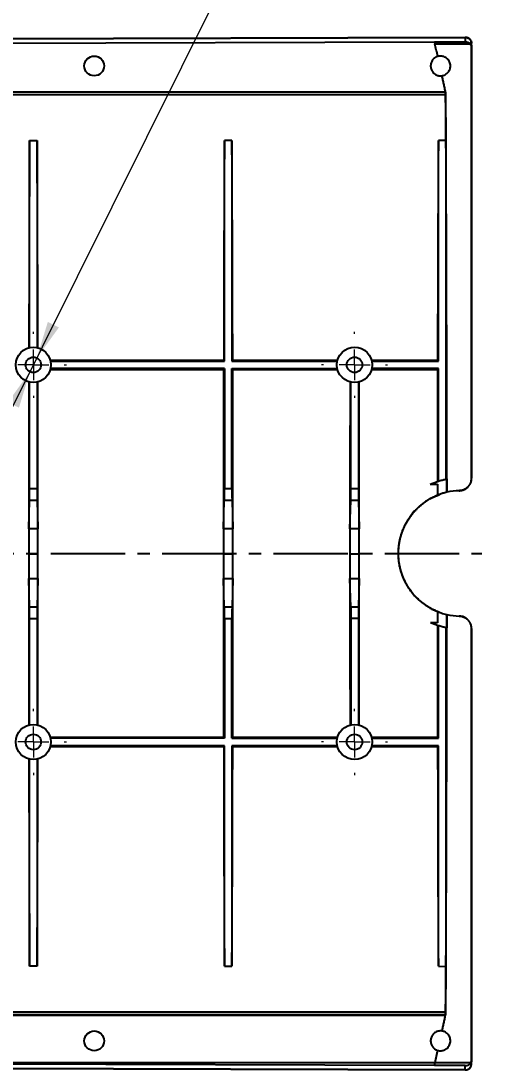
# Model space of a CAD drawing. Header units: millimetres. Extents: x 1874 to 2503, y 420 to 865.
# Drawn here: x 2213.2 to 2290.2, y 600.5 to 770.2 of the extents above; entities that cross this region are included whole.
import ezdxf

# ---------------------------------------------------------------- set-up
doc = ezdxf.new("R2010")
doc.units = ezdxf.units.MM
doc.linetypes.add('CENTERX2', pattern=[20.32, 12.7, -2.54, 2.54, -2.54])
doc.linetypes.add('点画线', pattern=[18, 12, -2, 2, -2])
doc.layers.get('0').update_dxf_attribs({"lineweight": 18})
for name, color, linetype, lineweight in [('中心线层', 1, 'CENTERX2', 25), ('图框', 7, 'Continuous', 18), ('尺寸线层', 3, 'Continuous', 18)]:
    doc.layers.add(name, color=color, linetype=linetype, lineweight=lineweight)
doc.styles.get("Standard").update_dxf_attribs({"font": 'txt.shx', "bigfont": 'gbcbig.shx'})
doc.dimstyles.new('ISO-25', dxfattribs={"dimtxt": 3.5, "dimasz": 2.5, "dimexe": 1.25, "dimexo": 0.625, "dimtad": 1, "dimtxsty": 'Standard', "dimcen": 2.5, "dimdle": 5, "dimadec": 0, "dimazin": 0, "dimtfac": 1, "dimtmove": 0, "dimatfit": 3, "dimfxl": 0, "dimarcsym": 0})

# ---------------------------------------------------------------- blocks, each defined once
blk = doc.blocks.new('SW_CENTERMARKSYMBOL_0_1')
at = {"layer": '图框', "color": 0}
for p, q in [((0, 2.5), (0, 2.675)), ((0, 0), (0, 1.25)), ((-2.5, 0), (-2.675, 0)), ((0, 0), (-1.25, 0)), ((0, 0), (0, -1.25)), ((0, 0), (1.25, 0)), ((2.5, 0), (2.675, 0)), ((0, -2.5), (0, -2.675))]:
    blk.add_line(p, q, dxfattribs=at)
blk = doc.blocks.new('SW_CENTERMARKSYMBOL_1')
at = {"layer": '图框', "color": 0}
for p, q in [((0, 2.5), (0, 2.675)), ((0, 0), (0, 1.25)), ((-2.5, 0), (-2.675, 0)), ((0, 0), (-1.25, 0)), ((0, 0), (0, -1.25)), ((0, 0), (1.25, 0)), ((2.5, 0), (2.675, 0)), ((0, -2.5), (0, -2.675))]:
    blk.add_line(p, q, dxfattribs=at)
blk = doc.blocks.new('SW_CENTERMARKSYMBOL_2')
at = {"layer": '图框', "color": 0}
for p, q in [((0, 2.5), (0, 2.675)), ((0, 0), (0, 1.25)), ((-2.5, 0), (-2.675, 0)), ((0, 0), (-1.25, 0)), ((0, 0), (0, -1.25)), ((0, 0), (1.25, 0)), ((2.5, 0), (2.675, 0)), ((0, -2.5), (0, -2.675))]:
    blk.add_line(p, q, dxfattribs=at)
blk = doc.blocks.new('SW_CENTERMARKSYMBOL_3')
at = {"layer": '图框', "color": 0}
for p, q in [((0, 2.5), (0, 2.675)), ((0, 0), (0, 1.25)), ((-2.5, 0), (-2.675, 0)), ((0, 0), (-1.25, 0)), ((0, 0), (0, -1.25)), ((0, 0), (1.25, 0)), ((2.5, 0), (2.675, 0)), ((0, -2.5), (0, -2.675))]:
    blk.add_line(p, q, dxfattribs=at)
blk = doc.blocks.new('*X12')
at = {"layer": '尺寸线层', "linetype": 'Continuous'}
for points in [[(2215.78, 715.7), (2219.35, 720.63), (2217.56, 721.52)], [(2214.67, 713.46), (2212.89, 707.65), (2211.1, 708.54)]]:
    blk.add_hatch(color=0, dxfattribs=at).paths.add_polyline_path(points, flags=0)
at = {"layer": '尺寸线层', "color": 0, "linetype": 'Continuous'}
for q in [(2211.03, 706.16), (2278.84, 784.73)]:
    blk.add_line((2250.12, 784.73), q, dxfattribs=at)
at = {"layer": '尺寸线层', "color": 0, "insert": (2267.48, 789.68), "char_height": 6, "width": 45.4286, "attachment_point": 5}
blk.add_mtext('4-%%C2,5', dxfattribs=at)

msp = doc.modelspace()

# ---------------------------------------------------------------- linework, layer by layer
at = {"color": 7, "linetype": 'Continuous', "lineweight": 25}
for p, q in [((2285.07, 767.56), (2165.06, 767.18)), ((2165.06, 767.15), (2285.06, 767.54)), ((2285.06, 767.56), (2285.06, 767.54)), ((2285.06, 767.54), (2285.06, 766.86)), ((2165.06, 766.47), (2280.07, 766.84)), ((2280.07, 766.84), (2285.06, 766.86)), ((2280.07, 766.84), (2280.15, 766.51)), ((2280.15, 766.51), (2285.85, 766.51)), ((2286.04, 766.32), (2286.03, 766.17)), ((2286.06, 766.32), (2286.04, 766.32)), ((2286.06, 766.32), (2286.06, 766.62)), ((2286.06, 766.32), (2286.06, 696.23)), ((2281.87, 758.71), (2164.1, 758.71)), ((2281.87, 758.71), (2281.86, 758.3)), ((2164.1, 758.3), (2281.86, 758.3)), ((2214.62, 750.88), (2215.83, 750.88)), ((2214.62, 717.37), (2214.62, 750.88)), ((2215.83, 750.88), (2215.83, 717.37)), ((2247.33, 750.88), (2246.12, 750.88)), ((2246.12, 715.19), (2246.12, 750.88)), ((2247.33, 750.88), (2247.33, 715.19)), ((2281.92, 750.88), (2280.71, 750.88)), ((2280.71, 715.19), (2280.71, 750.88)), ((2281.92, 750.88), (2281.92, 696.09)), ((2246, 715.31), (2217.98, 715.31)), ((2218.01, 715.19), (2246.12, 715.19)), ((2246.12, 715.19), (2246, 715.31)), ((2247.33, 715.19), (2247.45, 715.31)), ((2247.33, 715.19), (2264.38, 715.19)), ((2264.41, 715.31), (2247.45, 715.31)), ((2280.59, 715.31), (2269.92, 715.31)), ((2269.95, 715.19), (2280.71, 715.19)), ((2280.71, 715.19), (2280.59, 715.31)), ((2217.98, 713.85), (2245.99, 713.85)), ((2246.12, 713.98), (2218.01, 713.98)), ((2245.99, 713.85), (2246.12, 713.98)), ((2246.12, 713.98), (2246.12, 694.52)), ((2247.33, 713.98), (2264.38, 713.98)), ((2247.33, 694.52), (2247.33, 713.98)), ((2247.33, 713.98), (2247.46, 713.85)), ((2247.46, 713.85), (2264.41, 713.85)), ((2269.92, 713.85), (2280.59, 713.85)), ((2280.71, 713.98), (2269.95, 713.98)), ((2280.71, 713.98), (2280.59, 713.85)), ((2280.71, 695.78), (2280.71, 713.98)), ((2214.62, 694.52), (2214.62, 711.8)), ((2215.83, 711.8), (2215.83, 694.52)), ((2266.56, 694.52), (2266.56, 711.8)), ((2267.77, 711.8), (2267.77, 694.52)), ((2280.57, 695.73), (2280.71, 695.78)), ((2281.92, 696.09), (2282.06, 696.12)), ((2282.06, 696.12), (2282.06, 693.97)), ((2286.07, 696.23), (2286.04, 696.23)), ((2215.83, 694.52), (2214.62, 694.52)), ((2247.33, 694.52), (2246.12, 694.52)), ((2267.77, 694.52), (2266.56, 694.52)), ((2279.38, 695.27), (2280.57, 695.27)), ((2280.57, 695.27), (2280.57, 693.49)), ((2284.12, 694.23), (2284.12, 694.23)), ((2214.47, 688.04), (2214.6, 692.68)), ((2214.6, 692.68), (2215.85, 692.68)), ((2215.85, 692.68), (2215.97, 688.04)), ((2245.97, 688.04), (2246.1, 692.68)), ((2246.1, 692.68), (2247.35, 692.68)), ((2247.35, 692.68), (2247.47, 688.04)), ((2266.41, 688.04), (2266.54, 692.68)), ((2266.54, 692.68), (2267.79, 692.68)), ((2267.79, 692.68), (2267.91, 688.04)), ((2282.06, 693.97), (2282.08, 693.97)), ((2214.47, 688.04), (2214.47, 684.08)), ((2215.97, 688.04), (2214.47, 688.04)), ((2215.97, 684.08), (2215.97, 688.04)), ((2245.97, 688.04), (2245.97, 684.08)), ((2247.47, 688.04), (2245.97, 688.04)), ((2247.47, 684.08), (2247.47, 688.04)), ((2266.41, 688.04), (2266.41, 684.08)), ((2267.91, 688.04), (2266.41, 688.04)), ((2267.91, 684.08), (2267.91, 688.04)), ((2214.47, 684.08), (2214.47, 684.04)), ((2214.47, 684.04), (2214.47, 680.04)), ((2214.47, 684.04), (2215.97, 684.04)), ((2215.97, 684.04), (2215.97, 684.08)), ((2215.97, 680.04), (2215.97, 684.04)), ((2245.97, 684.08), (2245.97, 684.04)), ((2245.97, 684.04), (2245.97, 680.04)), ((2245.97, 684.04), (2247.47, 684.04)), ((2247.47, 684.04), (2247.47, 684.08)), ((2247.47, 680.04), (2247.47, 684.04)), ((2266.41, 684.08), (2266.41, 684.04)), ((2266.41, 684.04), (2266.41, 680.04)), ((2266.41, 684.04), (2267.91, 684.04)), ((2267.91, 684.04), (2267.91, 684.08)), ((2267.91, 680.04), (2267.91, 684.04)), ((2274.21, 684.08), (2274.24, 684.08)), ((2214.6, 675.4), (2214.47, 680.04)), ((2214.47, 680.04), (2215.97, 680.04)), ((2215.97, 680.04), (2215.85, 675.4)), ((2246.1, 675.4), (2245.97, 680.04)), ((2245.97, 680.04), (2247.47, 680.04)), ((2247.47, 680.04), (2247.35, 675.4)), ((2266.54, 675.4), (2266.41, 680.04)), ((2266.41, 680.04), (2267.91, 680.04)), ((2267.91, 680.04), (2267.79, 675.4)), ((2215.85, 675.4), (2214.6, 675.4)), ((2247.35, 675.4), (2246.1, 675.4)), ((2267.79, 675.4), (2266.54, 675.4)), ((2280.57, 674.67), (2280.57, 672.86)), ((2282.06, 674.2), (2282.06, 672.04)), ((2282.08, 674.2), (2282.06, 674.2)), ((2284.12, 673.94), (2284.09, 673.94)), ((2214.62, 656.37), (2214.62, 673.56)), ((2214.62, 673.56), (2215.83, 673.56)), ((2215.83, 673.56), (2215.83, 656.37)), ((2246.12, 673.56), (2246.12, 654.19)), ((2246.12, 673.56), (2247.33, 673.56)), ((2247.33, 654.19), (2247.33, 673.56)), ((2267.77, 673.56), (2266.56, 673.56)), ((2266.56, 673.56), (2266.56, 656.37)), ((2267.77, 673.56), (2267.77, 656.37)), ((2280.57, 672.86), (2279.44, 672.86)), ((2280.71, 672.39), (2280.57, 672.43)), ((2280.71, 654.19), (2280.71, 672.39)), ((2281.92, 672.07), (2281.92, 617.28)), ((2282.06, 672.04), (2281.92, 672.07)), ((2286.04, 671.94), (2286.06, 671.94)), ((2286.06, 671.94), (2286.06, 601.85)), ((2245.99, 654.31), (2217.98, 654.31)), ((2246.12, 654.19), (2218.01, 654.19)), ((2246.12, 654.19), (2245.99, 654.31)), ((2247.46, 654.31), (2247.33, 654.19)), ((2247.33, 654.19), (2264.38, 654.19)), ((2264.41, 654.31), (2247.46, 654.31)), ((2280.59, 654.31), (2269.92, 654.31)), ((2269.95, 654.19), (2280.71, 654.19)), ((2280.71, 654.19), (2280.59, 654.31)), ((2217.98, 652.85), (2246, 652.85)), ((2246.12, 652.98), (2218.01, 652.98)), ((2246.12, 652.98), (2246, 652.85)), ((2246.12, 617.29), (2246.12, 652.98)), ((2264.38, 652.98), (2247.33, 652.98)), ((2247.33, 652.98), (2247.33, 617.29)), ((2247.33, 652.98), (2247.45, 652.85)), ((2247.45, 652.85), (2264.41, 652.85)), ((2269.92, 652.85), (2280.59, 652.85)), ((2280.71, 652.98), (2269.95, 652.98)), ((2280.71, 652.98), (2280.59, 652.85)), ((2280.71, 617.29), (2280.71, 652.98)), ((2214.62, 617.29), (2214.62, 650.8)), ((2215.83, 650.8), (2215.83, 617.29)), ((2215.83, 617.29), (2214.62, 617.29)), ((2246.12, 617.29), (2247.33, 617.29)), ((2280.71, 617.29), (2281.92, 617.28)), ((2281.86, 609.87), (2164.1, 609.87)), ((2281.87, 609.46), (2164.1, 609.46)), ((2164.1, 609.41), (2281.86, 609.41)), ((2281.86, 609.87), (2281.87, 609.46)), ((2281.86, 609.41), (2281.87, 609.46)), ((2280.17, 601.66), (2164.74, 601.66)), ((2280.08, 601.24), (2165.06, 601.61)), ((2285.06, 600.54), (2165.06, 600.93)), ((2165.06, 600.9), (2285.07, 600.52)), ((2280.08, 601.24), (2280.17, 601.66)), ((2285.06, 601.22), (2280.08, 601.24)), ((2285.92, 601.66), (2280.17, 601.66)), ((2285.06, 600.54), (2285.06, 601.22)), ((2286.06, 601.85), (2286.04, 601.85)), ((2286.06, 601.46), (2286.06, 601.85)), ((2285.06, 600.54), (2285.06, 600.52))]:
    msp.add_line(p, q, dxfattribs=at)
at = {"color": 8, "linetype": 'Continuous', "lineweight": 25}
msp.add_line((2284.09, 694.23), (2284.12, 694.23), dxfattribs=at)
at = {"color": 7, "linetype": 'Continuous', "lineweight": 25}
for centre, radius in [((2225.06, 762.93), 1.6), ((2215.22, 714.58), 2.85), ((2267.16, 714.58), 2.85), ((2215.22, 714.58), 1.25), ((2267.16, 714.58), 1.25), ((2215.22, 653.58), 2.85), ((2267.16, 653.58), 2.85), ((2215.22, 653.58), 1.25), ((2267.16, 653.58), 1.25), ((2225.06, 605.23), 1.6)]:
    msp.add_circle(centre, radius, dxfattribs=at)
for points, knots in [([(2286.04, 766.66), (2286.04, 766.72), (2286.03, 766.84), (2285.95, 767.07), (2285.8, 767.27), (2285.6, 767.42), (2285.43, 767.5), (2285.24, 767.55), (2285.12, 767.56), (2285.05, 767.56)], [0, 0, 0, 0, 4725.218148, 9414.179808, 18687.135176, 23316.663779, 27937.8116, 32539.254197, 37117.171113, 37117.171113, 37117.171113, 37117.171113]), ([(2285.06, 767.54), (2285.19, 767.54), (2285.32, 767.52), (2285.57, 767.42), (2285.68, 767.36), (2285.96, 767.1), (2286.06, 766.86), (2286.06, 766.62)], [0, 0, 0, 0, 4426.489405, 4426.489405, 8852.978809, 8852.978809, 17705.957618, 17705.957618, 17705.957618, 17705.957618]), ([(2285.06, 766.86), (2285.21, 766.86), (2285.36, 766.83), (2285.64, 766.71), (2285.76, 766.62), (2285.85, 766.51)], [0, 0, 0, 0, 6276.555099, 6276.555099, 12553.110197, 12553.110197, 12553.110197, 12553.110197]), ([(2286.03, 766.17), (2286.03, 765.95), (2286.03, 765.51), (2286.03, 764.83), (2286.03, 764.14), (2286.03, 763.44), (2286.03, 762.73), (2286.03, 762), (2286.03, 761.26), (2286.03, 760.51), (2286.03, 759.75), (2286.03, 758.97), (2286.03, 758.18), (2286.03, 757.38), (2286.03, 756.22), (2286.03, 754.56), (2286.03, 752.28), (2286.03, 749.6), (2286.03, 745.44), (2286.04, 739.41), (2286.04, 733.21), (2286.04, 727.49), (2286.04, 722.87), (2286.04, 718.15), (2286.04, 713.98), (2286.04, 709.76), (2286.04, 705.09), (2286.04, 700.41), (2286.04, 697.46), (2286.04, 696.23)], [0, 0, 0, 0, 1360.62232, 2739.4009, 4136.479356, 5551.995331, 6986.078849, 8438.850647, 9910.42047, 11400.88537, 12910.327982, 14438.814807, 15986.394507, 17553.098813, 19138.970797, 22818.779377, 27237.265406, 32393.757037, 38285.466802, 51163.665177, 66971.030277, 73623.717974, 83703.417774, 93250.456382, 100442.136436, 107389.401099, 117186.405401, 126928.223818, 133931.459427, 133931.459427, 133931.459427, 133931.459427]), ([(2286.04, 766.32), (2286.04, 766.34), (2286.04, 766.37), (2286.05, 766.42), (2286.05, 766.47), (2286.05, 766.51), (2286.05, 766.54), (2286.06, 766.57), (2286.06, 766.59), (2286.06, 766.61), (2286.06, 766.63), (2286.06, 766.64), (2286.06, 766.64), (2286.06, 766.64), (2286.06, 766.64), (2286.06, 766.63), (2286.06, 766.62)], [0, 0, 0, 0, 9515.004498, 18332.967571, 26454.41546, 33880.022488, 40610.672127, 46647.552968, 51992.316469, 56647.350774, 60616.289267, 63905.040098, 66524.1186, 68494.78936, 69868.759953, 70802.744973, 70802.744973, 70802.744973, 70802.744973]), ([(2280.61, 764.47), (2280.57, 764.46), (2280.5, 764.44), (2280.39, 764.39), (2280.29, 764.34), (2280.19, 764.28), (2280.05, 764.18), (2279.87, 764.02), (2279.7, 763.8), (2279.57, 763.55), (2279.46, 763.19), (2279.44, 762.72), (2279.58, 762.27), (2279.79, 761.95), (2279.98, 761.74), (2280.22, 761.56), (2280.45, 761.44), (2280.67, 761.38), (2280.86, 761.34), (2280.99, 761.33), (2281.06, 761.33)], [0, 0, 0, 0, 2209.737701, 4429.857142, 6674.648199, 8957.940551, 11292.882339, 16867.750299, 22527.275275, 28121.796423, 33765.895969, 44973.562275, 56186.276203, 61832.349293, 67443.435767, 73083.54013, 78698.748491, 82463.028298, 86194.529934, 89956.441092, 89956.441092, 89956.441092, 89956.441092]), ([(2281.31, 761.35), (2281.35, 761.36), (2281.42, 761.37), (2281.53, 761.4), (2281.64, 761.44), (2281.74, 761.48), (2281.84, 761.53), (2282, 761.63), (2282.2, 761.79), (2282.4, 762.04), (2282.56, 762.33), (2282.64, 762.64), (2282.67, 762.95), (2282.64, 763.27), (2282.54, 763.58), (2282.38, 763.86), (2282.17, 764.1), (2281.91, 764.31), (2281.61, 764.45), (2281.31, 764.52), (2281.05, 764.54), (2280.83, 764.52), (2280.68, 764.49), (2280.61, 764.47)], [0, 0, 0, 0, 2197.354017, 4376.488209, 6549.110471, 8726.971652, 10921.66322, 13144.425794, 19661.557159, 26236.43281, 32748.686376, 39328.556266, 45861.28523, 52427.057553, 58999.351022, 65531.008368, 72139.763086, 78641.260272, 85236.547023, 91754.21872, 96126.436551, 100472.331498, 104890.744381, 104890.744381, 104890.744381, 104890.744381]), ([(2281.06, 761.33), (2281.1, 761.33), (2281.19, 761.33), (2281.27, 761.35), (2281.31, 761.35)], [0, 0, 0, 0, 6272.392549, 12535.324035, 12535.324035, 12535.324035, 12535.324035]), ([(2281.87, 758.71), (2281.83, 758.93), (2281.73, 759.37), (2281.59, 760.03), (2281.45, 760.69), (2281.36, 761.13), (2281.31, 761.35)], [0, 0, 0, 0, 5524.811918, 11072.183813, 16640.757102, 22229.240419, 22229.240419, 22229.240419, 22229.240419]), ([(2282.08, 693.97), (2282.08, 694.94), (2282.08, 696.85), (2282.08, 699.68), (2282.08, 702.44), (2282.07, 705.11), (2282.07, 707.72), (2282.07, 712.22), (2282.06, 718.49), (2282.04, 725.31), (2282.03, 730.66), (2282.02, 734.74), (2282, 738.75), (2281.98, 742.84), (2281.96, 746.83), (2281.94, 750.06), (2281.93, 752.43), (2281.91, 754.06), (2281.9, 755.64), (2281.89, 757.19), (2281.88, 758.2), (2281.87, 758.71)], [0, 0, 0, 0, 4235.32982, 8359.938075, 12373.878803, 16277.210641, 20069.997356, 23752.308454, 35957.718291, 47501.43607, 53641.931622, 59373.504523, 65448.135263, 71229.695007, 77412.860761, 83075.326758, 85555.76467, 87983.539, 90359.291301, 92683.706204, 94957.514709, 94957.514709, 94957.514709, 94957.514709]), ([(2281.86, 758.3), (2281.86, 758.01), (2281.87, 757.43), (2281.87, 756.55), (2281.88, 755.65), (2281.89, 754.73), (2281.9, 753.8), (2281.9, 752.84), (2281.91, 751.87), (2281.92, 751.21), (2281.92, 750.88)], [0, 0, 0, 0, 4880.601754, 9851.850905, 14914.328629, 20068.585243, 25315.142183, 30654.493843, 36087.109284, 41613.433817, 41613.433817, 41613.433817, 41613.433817]), ([(2214.62, 750.88), (2214.62, 750.5), (2214.61, 749.74), (2214.61, 748.59), (2214.6, 747.42), (2214.59, 746.23), (2214.59, 745.02), (2214.58, 743.8), (2214.57, 741.63), (2214.56, 738.42), (2214.54, 734.26), (2214.53, 730), (2214.52, 725.84), (2214.51, 721.6), (2214.5, 718.79), (2214.5, 717.34)], [0, 0, 0, 0, 2183.427956, 4401.214338, 6653.532815, 8940.549191, 11262.421838, 13619.302099, 16011.334674, 23701.284673, 32019.505785, 39833.88169, 48024.412014, 55765.551508, 64031.825059, 64031.825059, 64031.825059, 64031.825059]), ([(2215.95, 717.34), (2215.95, 718.08), (2215.95, 719.53), (2215.94, 721.67), (2215.94, 723.74), (2215.93, 726.54), (2215.92, 730.01), (2215.91, 734.26), (2215.89, 738.43), (2215.88, 741.94), (2215.86, 744.71), (2215.85, 746.82), (2215.84, 748.87), (2215.83, 750.21), (2215.83, 750.88)], [0, 0, 0, 0, 3876.509165, 7632.673279, 11268.577964, 14784.317628, 22347.968617, 29563.625681, 37240.097327, 44333.193322, 48173.447431, 51916.06161, 55561.789635, 59111.447006, 59111.447006, 59111.447006, 59111.447006]), ([(2246.12, 750.88), (2246.12, 750.53), (2246.11, 749.83), (2246.11, 748.77), (2246.1, 747.69), (2246.09, 746.59), (2246.09, 745.48), (2246.08, 744.35), (2246.08, 743.21), (2246.07, 741.02), (2246.05, 737.67), (2246.04, 733.26), (2246.02, 728.74), (2246.01, 724.33), (2246, 719.83), (2246, 716.85), (2246, 715.31)], [0, 0, 0, 0, 2066.848195, 4163.563357, 6290.286212, 8447.151611, 10634.28883, 12851.82185, 15099.869624, 17378.546325, 25701.34645, 34753.109351, 43228.329991, 52122.849591, 60513.600337, 69495.86671, 69495.86671, 69495.86671, 69495.86671]), ([(2247.45, 715.31), (2247.45, 716.09), (2247.45, 717.63), (2247.45, 719.91), (2247.44, 722.1), (2247.43, 725.06), (2247.43, 728.74), (2247.41, 733.26), (2247.4, 737.68), (2247.38, 741.41), (2247.37, 744.34), (2247.35, 746.58), (2247.34, 748.75), (2247.33, 750.18), (2247.33, 750.88)], [0, 0, 0, 0, 3942.177002, 7757.133358, 11444.954962, 15005.736912, 22688.409752, 30009.370943, 37824.634868, 45012.17147, 48919.708869, 52722.158286, 56420.358736, 60015.222227, 60015.222227, 60015.222227, 60015.222227]), ([(2280.71, 750.88), (2280.71, 750.53), (2280.71, 749.83), (2280.7, 748.77), (2280.69, 747.69), (2280.69, 746.59), (2280.68, 745.48), (2280.67, 744.35), (2280.67, 743.21), (2280.66, 741.02), (2280.64, 737.67), (2280.63, 733.26), (2280.61, 728.74), (2280.6, 724.33), (2280.59, 719.83), (2280.59, 716.85), (2280.59, 715.31)], [0, 0, 0, 0, 2101.172363, 4232.707694, 6394.749056, 8587.433539, 10810.892566, 13065.252178, 15350.633303, 17667.152009, 26128.168956, 35330.254568, 43946.22328, 52988.454249, 61518.550275, 70649.985229, 70649.985229, 70649.985229, 70649.985229]), ([(2245.99, 713.85), (2245.99, 713.07), (2245.99, 711.47), (2245.99, 709.06), (2245.99, 706.61), (2245.98, 704.1), (2245.98, 701.54), (2245.98, 698.94), (2245.98, 696.28), (2245.98, 693.58), (2245.98, 690.83), (2245.98, 688.98), (2245.97, 688.04)], [0, 0, 0, 0, 4633.31364, 9361.547996, 14184.787652, 19103.112291, 24116.597062, 29225.312916, 34429.326907, 39728.702473, 45123.499687, 50613.77549, 50613.77549, 50613.77549, 50613.77549]), ([(2247.47, 688.04), (2247.47, 689.08), (2247.47, 691.14), (2247.47, 694.19), (2247.47, 697.18), (2247.47, 700.11), (2247.47, 702.98), (2247.47, 705.78), (2247.46, 708.53), (2247.46, 711.21), (2247.46, 712.98), (2247.46, 713.85)], [0, 0, 0, 0, 5569.716877, 11029.4298, 16379.209819, 21619.132456, 26749.278083, 31769.732347, 36680.586632, 41481.93858, 46173.892671, 46173.892671, 46173.892671, 46173.892671]), ([(2280.59, 713.85), (2280.58, 713.12), (2280.58, 711.64), (2280.58, 709.39), (2280.58, 707.11), (2280.57, 704.11), (2280.57, 700.31), (2280.57, 697.29), (2280.57, 695.73)], [0, 0, 0, 0, 3895.131938, 7863.04114, 11903.789735, 16017.436552, 23771.416846, 32034.930715, 32034.930715, 32034.930715, 32034.930715]), ([(2214.49, 711.83), (2214.49, 711.1), (2214.49, 709.63), (2214.49, 707.4), (2214.48, 705.13), (2214.48, 702.81), (2214.48, 700.45), (2214.48, 698.05), (2214.48, 695.61), (2214.48, 693.13), (2214.48, 690.6), (2214.48, 688.9), (2214.47, 688.04)], [0, 0, 0, 0, 4586.971345, 9262.556114, 14026.820365, 18879.826532, 23821.633688, 28852.297777, 33971.87183, 39180.406162, 44477.948553, 49864.544415, 49864.544415, 49864.544415, 49864.544415]), ([(2215.97, 688.04), (2215.97, 689.12), (2215.97, 691.24), (2215.97, 694.38), (2215.97, 697.46), (2215.97, 700.47), (2215.97, 703.4), (2215.96, 706.27), (2215.96, 709.07), (2215.96, 710.92), (2215.96, 711.83)], [0, 0, 0, 0, 5473.020891, 10828.652217, 16066.966352, 21188.040643, 26191.957876, 31078.806788, 35848.682652, 40501.687926, 40501.687926, 40501.687926, 40501.687926]), ([(2266.43, 711.83), (2266.43, 711.1), (2266.43, 709.62), (2266.43, 707.38), (2266.42, 705.1), (2266.42, 702.78), (2266.42, 700.42), (2266.42, 698.02), (2266.42, 695.59), (2266.42, 693.11), (2266.42, 690.59), (2266.42, 688.9), (2266.41, 688.04)], [0, 0, 0, 0, 4728.102534, 9541.55065, 14440.412268, 19424.751818, 24494.630469, 29650.106347, 34891.234728, 40218.068223, 45630.656944, 51129.048658, 51129.048658, 51129.048658, 51129.048658]), ([(2267.91, 688.04), (2267.91, 689), (2267.91, 690.88), (2267.91, 693.68), (2267.91, 696.43), (2267.91, 699.13), (2267.91, 701.77), (2267.91, 704.36), (2267.9, 706.9), (2267.9, 709.38), (2267.9, 711.02), (2267.9, 711.83)], [0, 0, 0, 0, 5595.484592, 11087.516866, 16476.155411, 21761.462254, 26943.503132, 32022.347793, 36998.070323, 41870.749514, 46640.469263, 46640.469263, 46640.469263, 46640.469263]), ([(2280.71, 695.78), (2280.81, 695.81), (2281.01, 695.87), (2281.31, 695.95), (2281.61, 696.03), (2281.82, 696.07), (2281.92, 696.09)], [0, 0, 0, 0, 5596.19084, 11188.765189, 16781.339538, 22377.530378, 22377.530378, 22377.530378, 22377.530378]), ([(2286.04, 696.23), (2286.04, 696.18), (2286.04, 696.08), (2286.02, 695.94), (2285.99, 695.8), (2285.96, 695.66), (2285.91, 695.52), (2285.85, 695.38), (2285.78, 695.25), (2285.7, 695.12), (2285.61, 694.99), (2285.51, 694.88), (2285.4, 694.77), (2285.28, 694.66), (2285.16, 694.57), (2285.02, 694.49), (2284.88, 694.41), (2284.73, 694.35), (2284.58, 694.3), (2284.42, 694.26), (2284.25, 694.24), (2284.14, 694.23), (2284.09, 694.23)], [0, 0, 0, 0, 4665.889175, 9370.196587, 14112.93637, 18894.122308, 23713.767839, 28571.886071, 33468.489787, 38403.591462, 43377.203263, 48389.337068, 53440.004468, 58529.216777, 63656.985042, 68823.32005, 74028.232333, 79271.732178, 84553.829636, 89874.534522, 95233.85643, 100631.804731, 100631.804731, 100631.804731, 100631.804731]), ([(2285.71, 695.09), (2285.72, 695.1), (2285.74, 695.13), (2285.77, 695.18), (2285.81, 695.25), (2285.86, 695.34), (2285.91, 695.45), (2285.97, 695.6), (2286.02, 695.79), (2286.06, 696.01), (2286.07, 696.15), (2286.07, 696.23)], [0, 0, 0, 0, 1500.517926, 3804.541593, 6919.991773, 10849.824953, 15595.410024, 21157.444469, 29817.564721, 38483.903062, 47161.480319, 47161.480319, 47161.480319, 47161.480319]), ([(2214.6, 692.68), (2214.6, 692.73), (2214.6, 692.81), (2214.61, 692.95), (2214.61, 693.09), (2214.61, 693.24), (2214.61, 693.39), (2214.62, 693.6), (2214.62, 693.86), (2214.62, 694.19), (2214.62, 694.41), (2214.62, 694.52)], [0, 0, 0, 0, 3817.984574, 7613.61938, 11398.324996, 15183.620924, 18981.021295, 22801.93081, 30411.669619, 37977.878441, 45592.823278, 45592.823278, 45592.823278, 45592.823278]), ([(2215.83, 694.52), (2215.83, 694.46), (2215.83, 694.35), (2215.83, 694.19), (2215.83, 694.02), (2215.83, 693.86), (2215.83, 693.7), (2215.83, 693.49), (2215.84, 693.24), (2215.84, 692.95), (2215.85, 692.77), (2215.85, 692.68)], [0, 0, 0, 0, 3818.956076, 7615.688244, 11401.628438, 15188.306335, 18987.244897, 22809.85621, 30423.444054, 37994.084641, 45614.053825, 45614.053825, 45614.053825, 45614.053825]), ([(2246.1, 692.68), (2246.1, 692.73), (2246.1, 692.81), (2246.11, 692.95), (2246.11, 693.09), (2246.11, 693.24), (2246.11, 693.39), (2246.12, 693.6), (2246.12, 693.86), (2246.12, 694.19), (2246.12, 694.41), (2246.12, 694.52)], [0, 0, 0, 0, 3876.314207, 7729.937195, 11572.464021, 15415.590179, 19271.005705, 23150.289539, 30876.286877, 38558.089195, 46289.372095, 46289.372095, 46289.372095, 46289.372095]), ([(2247.33, 694.52), (2247.33, 694.46), (2247.33, 694.35), (2247.33, 694.19), (2247.33, 694.02), (2247.33, 693.86), (2247.33, 693.7), (2247.33, 693.49), (2247.34, 693.24), (2247.34, 692.95), (2247.35, 692.77), (2247.35, 692.68)], [0, 0, 0, 0, 3877.270308, 7731.977355, 11575.727639, 15420.226891, 19277.174024, 23158.155383, 30888.000265, 38574.242101, 46310.565765, 46310.565765, 46310.565765, 46310.565765]), ([(2266.54, 692.68), (2266.54, 692.73), (2266.54, 692.81), (2266.55, 692.95), (2266.55, 693.09), (2266.55, 693.24), (2266.55, 693.39), (2266.56, 693.6), (2266.56, 693.86), (2266.56, 694.19), (2266.56, 694.41), (2266.56, 694.52)], [0, 0, 0, 0, 3914.209078, 7805.505108, 11685.5965, 15566.293083, 19459.399175, 23376.606912, 31178.133647, 38935.033311, 46741.897281, 46741.897281, 46741.897281, 46741.897281]), ([(2267.77, 694.52), (2267.77, 694.46), (2267.77, 694.35), (2267.77, 694.19), (2267.77, 694.02), (2267.77, 693.86), (2267.77, 693.7), (2267.77, 693.49), (2267.78, 693.24), (2267.78, 692.95), (2267.79, 692.77), (2267.79, 692.68)], [0, 0, 0, 0, 3915.155208, 7807.526689, 11688.834348, 15570.898294, 19465.531748, 23384.434268, 31189.807648, 38951.151935, 46763.067402, 46763.067402, 46763.067402, 46763.067402]), ([(2279.38, 695.27), (2279.48, 695.32), (2279.67, 695.4), (2279.97, 695.52), (2280.27, 695.63), (2280.47, 695.7), (2280.57, 695.73)], [0, 0, 0, 0, 5605.368959, 11198.77112, 16783.893264, 22364.438582, 22364.438582, 22364.438582, 22364.438582]), ([(2284.12, 694.23), (2284.16, 694.23), (2284.23, 694.23), (2284.34, 694.25), (2284.47, 694.27), (2284.62, 694.31), (2284.79, 694.36), (2284.95, 694.43), (2285.08, 694.5), (2285.17, 694.56), (2285.22, 694.6), (2285.24, 694.61)], [0, 0, 0, 0, 4362.87805, 8725.923942, 13089.139547, 19636.835795, 27024.772392, 34183.591736, 39911.038293, 44218.718393, 47136.053909, 47136.053909, 47136.053909, 47136.053909]), ([(2285.24, 694.61), (2285.26, 694.63), (2285.3, 694.66), (2285.37, 694.71), (2285.43, 694.77), (2285.49, 694.83), (2285.55, 694.89), (2285.6, 694.95), (2285.66, 695.02), (2285.69, 695.07), (2285.71, 695.09)], [0, 0, 0, 0, 5131.672389, 10193.475198, 15237.786946, 20317.527206, 25484.527065, 30788.059841, 36273.720947, 41982.743691, 41982.743691, 41982.743691, 41982.743691]), ([(2280.57, 693.49), (2280.49, 693.46), (2280.31, 693.39), (2280, 693.25), (2279.63, 693.07), (2279.21, 692.83), (2278.73, 692.54), (2277.97, 692), (2277.08, 691.22), (2276.34, 690.34), (2275.88, 689.68), (2275.59, 689.2), (2275.32, 688.7), (2275.07, 688.19), (2274.85, 687.65), (2274.66, 687.1), (2274.5, 686.52), (2274.37, 685.93), (2274.28, 685.32), (2274.22, 684.71), (2274.21, 684.29), (2274.21, 684.08)], [0, 0, 0, 0, 2051.778402, 4702.493834, 7951.239332, 11799.176685, 16253.935938, 21336.070071, 33899.125475, 44228.268364, 48599.332715, 53054.596453, 57561.725113, 62099.737499, 66685.284365, 71332.628225, 76060.249524, 80868.231167, 85724.470145, 90631.914921, 95609.61335, 95609.61335, 95609.61335, 95609.61335]), ([(2278.41, 692.28), (2278.6, 692.42), (2278.91, 692.63), (2279.6, 693.04), (2280.2, 693.36), (2280.73, 693.54), (2280.82, 693.57)], [0, 0, 0, 0, 5746.582543, 9244.361051, 20100.196307, 22363.3552, 22363.3552, 22363.3552, 22363.3552]), ([(2282.06, 693.97), (2281.96, 693.94), (2281.75, 693.89), (2281.46, 693.81), (2281.19, 693.72), (2280.96, 693.64), (2280.75, 693.57), (2280.63, 693.52), (2280.57, 693.49)], [0, 0, 0, 0, 6809.219818, 13040.983787, 18696.301265, 23772.713115, 28257.417291, 32141.948803, 32141.948803, 32141.948803, 32141.948803]), ([(2278.41, 692.28), (2278.4, 692.28), (2278.37, 692.26), (2278.33, 692.22), (2278.27, 692.18), (2278.21, 692.13), (2278.13, 692.07), (2278.02, 691.98), (2277.88, 691.87), (2277.73, 691.74), (2277.54, 691.58), (2277.31, 691.36), (2277.01, 691.06), (2276.76, 690.78), (2276.54, 690.53), (2276.37, 690.31), (2276.19, 690.07), (2276.09, 689.91), (2276.04, 689.85)], [0, 0, 0, 0, 1106.89132, 2482.93234, 4137.655241, 6076.95075, 8137.716884, 11247.626897, 15813.81187, 21269.268335, 24951.218322, 33365.047307, 43750.010722, 55484.789681, 59109.917681, 67720.159244, 74859.398941, 80820.505436, 80820.505436, 80820.505436, 80820.505436]), ([(2274.24, 684.08), (2274.24, 684.18), (2274.25, 684.38), (2274.26, 684.66), (2274.28, 684.91), (2274.3, 685.14), (2274.32, 685.34), (2274.35, 685.56), (2274.4, 685.86), (2274.47, 686.24), (2274.57, 686.64), (2274.7, 687.12), (2274.91, 687.73), (2275.17, 688.33), (2275.41, 688.81), (2275.6, 689.16), (2275.81, 689.51), (2275.96, 689.73), (2276.04, 689.85)], [0, 0, 0, 0, 3989.388578, 7649.834061, 10986.067268, 14001.305371, 16697.618687, 19076.275342, 22561.665172, 28871.492985, 34198.269989, 38836.856665, 48795.50989, 59190.916123, 64458.418136, 69810.983672, 75240.499546, 80727.623403, 80727.623403, 80727.623403, 80727.623403]), ([(2274.21, 684.08), (2274.21, 683.97), (2274.21, 683.76), (2274.23, 683.43), (2274.25, 683.11), (2274.29, 682.79), (2274.33, 682.48), (2274.39, 682.17), (2274.45, 681.86), (2274.53, 681.55), (2274.61, 681.25), (2274.7, 680.96), (2274.8, 680.66), (2274.91, 680.38), (2275.03, 680.1), (2275.15, 679.82), (2275.28, 679.55), (2275.41, 679.29), (2275.55, 679.03), (2275.7, 678.78), (2275.86, 678.53), (2276.02, 678.29), (2276.34, 677.84), (2277.01, 677.02), (2277.94, 676.18), (2278.87, 675.54), (2279.49, 675.17), (2280.05, 674.89), (2280.4, 674.74), (2280.57, 674.67)], [0, 0, 0, 0, 3668.383829, 7299.844959, 10898.729511, 14469.113062, 18014.798713, 21539.317547, 25045.988033, 28538.034736, 32018.576357, 35490.963659, 38947.417051, 42375.21941, 45767.137555, 49128.803027, 52463.321937, 55773.579143, 59062.362798, 62332.358704, 65586.295882, 68828.968965, 72058.323641, 83905.409534, 104505.414766, 113583.774417, 121644.764272, 128632.161141, 134585.89329, 134585.89329, 134585.89329, 134585.89329]), ([(2276.03, 678.33), (2275.98, 678.4), (2275.88, 678.55), (2275.74, 678.78), (2275.6, 679.02), (2275.47, 679.25), (2275.34, 679.49), (2275.15, 679.88), (2274.91, 680.44), (2274.71, 681.02), (2274.57, 681.51), (2274.49, 681.87), (2274.41, 682.26), (2274.35, 682.62), (2274.3, 683.02), (2274.25, 683.5), (2274.25, 683.87), (2274.24, 684.08)], [0, 0, 0, 0, 3500.700863, 6952.761039, 10363.223618, 13736.926399, 17078.715687, 20393.477788, 30049.661662, 39481.688107, 43290.333215, 48652.701793, 53385.781293, 58148.220261, 62469.278547, 68477.229792, 76208.442232, 76208.442232, 76208.442232, 76208.442232]), ([(2214.47, 680.04), (2214.48, 678.97), (2214.48, 676.86), (2214.48, 673.73), (2214.48, 670.66), (2214.48, 667.67), (2214.48, 664.74), (2214.48, 661.88), (2214.49, 659.08), (2214.49, 657.25), (2214.49, 656.34)], [0, 0, 0, 0, 5479.746119, 10843.170295, 16090.344892, 21221.347188, 26236.259834, 31135.171358, 35918.176727, 40585.377983, 40585.377983, 40585.377983, 40585.377983]), ([(2215.96, 656.34), (2215.96, 657.14), (2215.96, 658.77), (2215.96, 661.25), (2215.97, 663.77), (2215.97, 666.35), (2215.97, 668.99), (2215.97, 671.67), (2215.97, 674.41), (2215.97, 677.21), (2215.97, 679.09), (2215.97, 680.04)], [0, 0, 0, 0, 4663.384766, 9429.163136, 14297.416721, 19268.222086, 24341.651152, 29517.77156, 34796.647009, 40178.337544, 45662.899835, 45662.899835, 45662.899835, 45662.899835]), ([(2245.97, 680.04), (2245.98, 679.14), (2245.98, 677.37), (2245.98, 674.74), (2245.98, 672.17), (2245.98, 669.65), (2245.98, 666.52), (2245.98, 662.79), (2245.99, 658.5), (2245.99, 655.69), (2245.99, 654.31)], [0, 0, 0, 0, 4303.937144, 8516.782493, 12638.574079, 16669.352511, 20609.161211, 27706.371009, 34575.881712, 41218.033261, 41218.033261, 41218.033261, 41218.033261]), ([(2247.46, 654.31), (2247.46, 655), (2247.46, 656.38), (2247.46, 658.47), (2247.46, 660.59), (2247.47, 662.75), (2247.47, 664.95), (2247.47, 667.81), (2247.47, 671.36), (2247.47, 675.64), (2247.47, 678.55), (2247.47, 680.04)], [0, 0, 0, 0, 3706.19951, 7476.33041, 11310.444232, 15208.589972, 19170.814248, 23197.161454, 30650.306448, 38382.678461, 46394.489787, 46394.489787, 46394.489787, 46394.489787]), ([(2266.41, 680.04), (2266.42, 678.97), (2266.42, 676.86), (2266.42, 673.73), (2266.42, 670.67), (2266.42, 667.68), (2266.42, 664.75), (2266.42, 661.88), (2266.43, 659.09), (2266.43, 657.25), (2266.43, 656.34)], [0, 0, 0, 0, 5610.392123, 11103.952291, 16480.75526, 21740.880764, 26884.413962, 31911.44594, 36822.074264, 41616.403609, 41616.403609, 41616.403609, 41616.403609]), ([(2267.9, 656.34), (2267.9, 657.15), (2267.9, 658.78), (2267.9, 661.26), (2267.91, 663.79), (2267.91, 666.37), (2267.91, 669), (2267.91, 671.69), (2267.91, 674.42), (2267.91, 677.21), (2267.91, 679.09), (2267.91, 680.04)], [0, 0, 0, 0, 4794.075552, 9689.913223, 14687.596701, 19787.204659, 24988.811146, 30292.485938, 35698.29486, 41206.300072, 46816.56034, 46816.56034, 46816.56034, 46816.56034]), ([(2276.03, 678.33), (2276.07, 678.28), (2276.13, 678.19), (2276.23, 678.05), (2276.34, 677.9), (2276.5, 677.7), (2276.69, 677.47), (2277, 677.12), (2277.4, 676.72), (2277.9, 676.27), (2278.24, 676.01), (2278.41, 675.89)], [0, 0, 0, 0, 2333.769113, 4693.313527, 6833.414441, 10271.667522, 15155.062928, 19299.9325, 29309.233266, 38535.21501, 47036.870533, 47036.870533, 47036.870533, 47036.870533]), ([(2214.62, 673.56), (2214.62, 673.62), (2214.62, 673.73), (2214.62, 673.89), (2214.62, 674.06), (2214.62, 674.22), (2214.62, 674.38), (2214.62, 674.59), (2214.61, 674.84), (2214.61, 675.13), (2214.6, 675.31), (2214.6, 675.4)], [0, 0, 0, 0, 3824.957178, 7627.655525, 11419.54494, 15212.173217, 19017.081426, 22845.699586, 30471.251409, 38053.788491, 45685.731684, 45685.731684, 45685.731684, 45685.731684]), ([(2215.85, 675.4), (2215.85, 675.35), (2215.85, 675.27), (2215.84, 675.13), (2215.84, 674.99), (2215.84, 674.84), (2215.84, 674.69), (2215.83, 674.48), (2215.83, 674.22), (2215.83, 673.89), (2215.83, 673.67), (2215.83, 673.56)], [0, 0, 0, 0, 3827.691035, 7632.975483, 11427.302955, 15222.22224, 19029.276741, 22859.900153, 30488.9852, 38074.429593, 45708.733901, 45708.733901, 45708.733901, 45708.733901]), ([(2246.12, 673.56), (2246.12, 673.62), (2246.12, 673.73), (2246.12, 673.89), (2246.12, 674.06), (2246.12, 674.22), (2246.12, 674.38), (2246.12, 674.59), (2246.11, 674.84), (2246.11, 675.13), (2246.1, 675.31), (2246.1, 675.4)], [0, 0, 0, 0, 3883.439609, 7744.280056, 11594.146305, 15444.762714, 19307.846811, 23195.003376, 30937.147566, 38635.61933, 46384.252611, 46384.252611, 46384.252611, 46384.252611]), ([(2247.35, 675.4), (2247.35, 675.35), (2247.35, 675.27), (2247.34, 675.13), (2247.34, 674.99), (2247.34, 674.84), (2247.34, 674.69), (2247.33, 674.48), (2247.33, 674.22), (2247.33, 673.89), (2247.33, 673.67), (2247.33, 673.56)], [0, 0, 0, 0, 3886.182689, 7749.616391, 11601.925683, 15454.835831, 19320.066635, 23209.226512, 30954.893016, 38656.251986, 46407.21751, 46407.21751, 46407.21751, 46407.21751]), ([(2266.54, 675.4), (2266.54, 675.35), (2266.54, 675.26), (2266.55, 675.12), (2266.55, 674.97), (2266.55, 674.82), (2266.55, 674.67), (2266.56, 674.52), (2266.56, 674.36), (2266.56, 674.2), (2266.56, 674.04), (2266.56, 673.88), (2266.56, 673.72), (2266.56, 673.62), (2266.56, 673.56)], [0, 0, 0, 0, 5269.797691, 10507.526286, 15713.200383, 20886.834853, 26028.444853, 31138.045826, 36215.65351, 41261.283949, 46274.953496, 51256.678822, 56206.476927, 61124.365142, 61124.365142, 61124.365142, 61124.365142]), ([(2267.79, 675.4), (2267.79, 675.35), (2267.79, 675.27), (2267.78, 675.13), (2267.78, 674.99), (2267.78, 674.84), (2267.78, 674.69), (2267.77, 674.48), (2267.77, 674.22), (2267.77, 673.89), (2267.77, 673.67), (2267.77, 673.56)], [0, 0, 0, 0, 3924.179893, 7825.38837, 11715.363668, 15605.945698, 19508.968848, 23436.155039, 31257.554902, 39034.214015, 46860.964708, 46860.964708, 46860.964708, 46860.964708]), ([(2280.82, 674.59), (2280.73, 674.62), (2280.53, 674.69), (2280.23, 674.83), (2279.89, 674.98), (2279.53, 675.17), (2279.2, 675.36), (2278.82, 675.59), (2278.57, 675.77), (2278.41, 675.89)], [0, 0, 0, 0, 3733.088917, 8197.864007, 13254.720505, 18913.120605, 24788.013201, 29050.964505, 37352.254769, 37352.254769, 37352.254769, 37352.254769]), ([(2280.57, 674.67), (2280.66, 674.64), (2280.86, 674.56), (2281.2, 674.44), (2281.61, 674.31), (2281.9, 674.24), (2282.06, 674.2)], [0, 0, 0, 0, 4185.486605, 9309.087083, 15388.331511, 22431.058618, 22431.058618, 22431.058618, 22431.058618]), ([(2281.87, 609.46), (2281.88, 609.74), (2281.88, 610.29), (2281.89, 611.13), (2281.9, 611.99), (2281.9, 612.86), (2281.91, 613.74), (2281.92, 614.63), (2281.92, 615.54), (2281.93, 616.46), (2281.94, 618.35), (2281.96, 621.34), (2281.98, 625.34), (2282, 629.44), (2282.02, 633.44), (2282.03, 637.53), (2282.04, 642.87), (2282.06, 649.69), (2282.07, 656.82), (2282.08, 663.13), (2282.08, 668.56), (2282.08, 672.28), (2282.08, 674.2)], [0, 0, 0, 0, 1335.801677, 2688.76005, 4059.014858, 5446.700616, 6851.946833, 8274.878222, 9715.614905, 11174.272605, 12650.962831, 18702.342204, 25295.910908, 31459.412438, 37932.525308, 44030.469782, 50570.887506, 62858.803413, 75854.250328, 83811.568112, 92240.711669, 101142.201581, 101142.201581, 101142.201581, 101142.201581]), ([(2284.09, 673.94), (2284.14, 673.94), (2284.23, 673.94), (2284.38, 673.92), (2284.52, 673.89), (2284.65, 673.85), (2284.78, 673.8), (2284.91, 673.74), (2285.03, 673.67), (2285.15, 673.6), (2285.26, 673.52), (2285.37, 673.43), (2285.46, 673.34), (2285.55, 673.24), (2285.64, 673.13), (2285.71, 673.03), (2285.78, 672.91), (2285.84, 672.8), (2285.89, 672.68), (2285.94, 672.56), (2285.97, 672.43), (2286, 672.31), (2286.02, 672.19), (2286.03, 672.06), (2286.03, 671.98), (2286.04, 671.94)], [0, 0, 0, 0, 5421.890689, 10808.676591, 16160.36475, 21476.962363, 26758.476773, 32004.915481, 37216.286145, 42392.596589, 47533.854802, 52640.068946, 57711.247359, 62747.398564, 67748.531265, 72714.654364, 77645.776955, 82541.908337, 87403.058017, 92229.235718, 97020.45138, 101776.715173, 106498.037499, 111184.429001, 115835.900568, 115835.900568, 115835.900568, 115835.900568]), ([(2285.25, 673.55), (2285.21, 673.58), (2285.14, 673.62), (2285.06, 673.67), (2285, 673.71), (2284.96, 673.73), (2284.93, 673.74), (2284.9, 673.76), (2284.86, 673.78), (2284.74, 673.83), (2284.49, 673.91), (2284.26, 673.93), (2284.12, 673.94)], [0, 0, 0, 0, 5331.512413, 10680.123836, 12265.408843, 14445.554848, 15971.77739, 16791.011519, 18417.384875, 22871.147005, 33546.076188, 51875.181703, 51875.181703, 51875.181703, 51875.181703]), ([(2280.57, 672.43), (2280.47, 672.46), (2280.28, 672.53), (2280, 672.63), (2279.72, 672.74), (2279.54, 672.82), (2279.44, 672.86)], [0, 0, 0, 0, 5601.027976, 11203.380177, 16810.411051, 22425.466659, 22425.466659, 22425.466659, 22425.466659]), ([(2280.57, 672.43), (2280.57, 671.39), (2280.57, 669.33), (2280.57, 666.31), (2280.58, 662.8), (2280.58, 658.81), (2280.58, 655.8), (2280.59, 654.31)], [0, 0, 0, 0, 4779.601402, 9373.626511, 13782.145408, 20796.477761, 27564.206116, 27564.206116, 27564.206116, 27564.206116]), ([(2281.92, 672.07), (2281.82, 672.09), (2281.61, 672.14), (2281.31, 672.21), (2281.01, 672.29), (2280.81, 672.36), (2280.71, 672.39)], [0, 0, 0, 0, 5611.905815, 11220.184982, 16828.46415, 22440.369965, 22440.369965, 22440.369965, 22440.369965]), ([(2285.71, 673.07), (2285.69, 673.1), (2285.65, 673.16), (2285.59, 673.23), (2285.52, 673.31), (2285.45, 673.38), (2285.38, 673.44), (2285.31, 673.5), (2285.27, 673.54), (2285.25, 673.55)], [0, 0, 0, 0, 5995.749442, 11681.91809, 17108.605868, 22333.382874, 27420.678981, 32440.221298, 37464.558956, 37464.558956, 37464.558956, 37464.558956]), ([(2286.06, 671.94), (2286.06, 671.96), (2286.06, 672.02), (2286.06, 672.14), (2286.04, 672.25), (2286.02, 672.35), (2286, 672.43), (2285.98, 672.51), (2285.94, 672.62), (2285.89, 672.75), (2285.82, 672.89), (2285.76, 672.99), (2285.73, 673.05), (2285.71, 673.07)], [0, 0, 0, 0, 3360.247759, 8834.757006, 16423.574726, 19444.997301, 23281.746487, 27913.290994, 31380.444788, 40301.466095, 47549.733698, 53136.284451, 57086.945347, 57086.945347, 57086.945347, 57086.945347]), ([(2286.04, 671.94), (2286.04, 671.16), (2286.04, 669.4), (2286.04, 666.45), (2286.04, 662.53), (2286.04, 658.37), (2286.04, 652.46), (2286.04, 645.34), (2286.04, 636.07), (2286.04, 628.08), (2286.03, 622.23), (2286.03, 618.91), (2286.03, 616.64), (2286.03, 614.58), (2286.03, 612.78), (2286.03, 610.95), (2286.03, 609.33), (2286.03, 607.88), (2286.03, 606.68), (2286.03, 605.48), (2286.03, 604.29), (2286.03, 603.09), (2286.03, 602.3), (2286.03, 601.91)], [0, 0, 0, 0, 3457.683097, 7860.291828, 13207.845584, 20952.944353, 26414.540818, 39617.495766, 52817.539627, 67909.420246, 75444.071429, 79204.94421, 82961.85403, 85776.325326, 88592.512385, 91188.903293, 94224.216989, 96086.991836, 97959.563243, 99842.217701, 101735.359095, 103639.51964, 105555.371043, 105555.371043, 105555.371043, 105555.371043]), ([(2246, 652.85), (2246, 652.07), (2246, 650.54), (2246, 648.27), (2246.01, 646.07), (2246.01, 643.11), (2246.02, 639.42), (2246.04, 634.91), (2246.05, 630.49), (2246.07, 626.76), (2246.08, 623.83), (2246.09, 621.59), (2246.11, 619.41), (2246.12, 617.99), (2246.12, 617.29)], [0, 0, 0, 0, 3968.290536, 7815.31694, 11541.168619, 15145.944001, 22893.070757, 30289.791474, 38178.695695, 45432.796069, 49377.045881, 53215.092275, 56947.782843, 60576.039016, 60576.039016, 60576.039016, 60576.039016]), ([(2247.33, 617.29), (2247.33, 617.64), (2247.33, 618.34), (2247.34, 619.4), (2247.35, 620.48), (2247.35, 621.57), (2247.36, 622.68), (2247.37, 623.81), (2247.37, 624.96), (2247.38, 627.14), (2247.4, 630.49), (2247.41, 634.91), (2247.43, 639.43), (2247.44, 643.84), (2247.45, 648.34), (2247.45, 651.32), (2247.45, 652.85)], [0, 0, 0, 0, 2097.08997, 4224.523629, 6382.44392, 8570.987812, 10790.286606, 13040.466218, 15321.64745, 17633.946246, 26078.363347, 35263.873007, 43872.223593, 52888.935055, 61419.674528, 70517.338035, 70517.338035, 70517.338035, 70517.338035]), ([(2280.59, 652.85), (2280.59, 652.07), (2280.59, 650.54), (2280.6, 648.27), (2280.6, 646.07), (2280.61, 643.11), (2280.61, 639.42), (2280.63, 634.91), (2280.64, 630.49), (2280.66, 626.76), (2280.67, 623.83), (2280.69, 621.59), (2280.7, 619.41), (2280.71, 617.99), (2280.71, 617.29)], [0, 0, 0, 0, 4034.586167, 7945.882312, 11733.979336, 15398.977311, 23275.530086, 30795.82291, 38816.521814, 46191.811629, 50201.955403, 54104.12149, 57899.171641, 61588.042682, 61588.042682, 61588.042682, 61588.042682]), ([(2214.5, 650.83), (2214.5, 650.09), (2214.5, 648.64), (2214.51, 646.5), (2214.51, 644.43), (2214.52, 641.63), (2214.53, 638.16), (2214.54, 633.9), (2214.56, 629.74), (2214.57, 626.22), (2214.58, 623.46), (2214.6, 621.35), (2214.61, 619.3), (2214.62, 617.95), (2214.62, 617.29)], [0, 0, 0, 0, 3905.023321, 7694.294492, 11367.901996, 14925.942948, 22556.039276, 29846.854945, 37597.205438, 44757.936486, 48635.094579, 52413.602172, 56094.220922, 59677.774902, 59677.774902, 59677.774902, 59677.774902]), ([(2215.83, 617.29), (2215.83, 617.66), (2215.84, 618.42), (2215.84, 619.57), (2215.85, 620.74), (2215.86, 621.93), (2215.86, 623.14), (2215.87, 624.37), (2215.88, 626.53), (2215.89, 629.74), (2215.91, 633.91), (2215.92, 638.16), (2215.93, 642.33), (2215.94, 646.57), (2215.95, 649.38), (2215.95, 650.83)], [0, 0, 0, 0, 2214.22454, 4463.319153, 6747.460136, 9066.815793, 11421.546877, 13811.807003, 16237.74304, 24036.086291, 32472.299715, 40403.797891, 48703.57732, 56566.81955, 64937.402315, 64937.402315, 64937.402315, 64937.402315]), ([(2281.92, 617.28), (2281.92, 616.95), (2281.91, 616.3), (2281.9, 615.32), (2281.9, 614.37), (2281.89, 613.43), (2281.88, 612.52), (2281.87, 611.62), (2281.87, 610.74), (2281.86, 610.16), (2281.86, 609.87)], [0, 0, 0, 0, 5615.706494, 11136.449415, 16562.681403, 21894.87917, 27133.545096, 32279.208959, 37332.429785, 42293.79785, 42293.79785, 42293.79785, 42293.79785]), ([(2281.32, 606.81), (2281.37, 607.03), (2281.46, 607.45), (2281.59, 608.1), (2281.73, 608.75), (2281.82, 609.19), (2281.86, 609.41)], [0, 0, 0, 0, 5600.799623, 11237.544391, 16910.590797, 22620.256136, 22620.256136, 22620.256136, 22620.256136]), ([(2281.06, 606.83), (2281.02, 606.83), (2280.94, 606.83), (2280.82, 606.82), (2280.71, 606.8), (2280.59, 606.77), (2280.42, 606.71), (2280.21, 606.6), (2279.98, 606.43), (2279.78, 606.21), (2279.58, 605.89), (2279.44, 605.44), (2279.46, 604.97), (2279.58, 604.61), (2279.71, 604.36), (2279.88, 604.13), (2280.08, 603.96), (2280.26, 603.84), (2280.44, 603.75), (2280.56, 603.71), (2280.63, 603.69)], [0, 0, 0, 0, 2304.129638, 4593.031365, 6880.71183, 9181.198712, 11508.28627, 17192.400712, 22957.145438, 28634.515751, 34401.826466, 45807.348369, 57221.32742, 62958.661938, 68682.823208, 74438.290661, 80147.157936, 84007.092324, 87807.290137, 91610.429141, 91610.429141, 91610.429141, 91610.429141]), ([(2280.63, 603.69), (2280.66, 603.68), (2280.73, 603.66), (2280.85, 603.64), (2280.96, 603.63), (2281.07, 603.63), (2281.18, 603.63), (2281.36, 603.66), (2281.62, 603.72), (2281.92, 603.87), (2282.18, 604.07), (2282.38, 604.31), (2282.54, 604.59), (2282.64, 604.9), (2282.67, 605.21), (2282.64, 605.53), (2282.56, 605.84), (2282.4, 606.12), (2282.2, 606.37), (2281.97, 606.56), (2281.75, 606.69), (2281.54, 606.77), (2281.39, 606.8), (2281.32, 606.81)], [0, 0, 0, 0, 2261.328506, 4495.292495, 6714.334832, 8931.11452, 11158.312531, 13408.435383, 20030.424687, 26750.749395, 33351.484209, 40064.151951, 46705.451767, 53386.15398, 60069.06741, 66720.292062, 73424.675341, 80065.091378, 86763.660225, 93412.348016, 97892.625237, 102310.371574, 106759.191494, 106759.191494, 106759.191494, 106759.191494]), ([(2281.32, 606.81), (2281.28, 606.82), (2281.19, 606.83), (2281.1, 606.83), (2281.06, 606.83)], [0, 0, 0, 0, 6385.099341, 12758.973507, 12758.973507, 12758.973507, 12758.973507]), ([(2280.17, 601.66), (2280.21, 601.82), (2280.28, 602.16), (2280.4, 602.67), (2280.51, 603.18), (2280.59, 603.52), (2280.63, 603.69)], [0, 0, 0, 0, 5619.926956, 11263.692488, 16931.792138, 22624.682087, 22624.682087, 22624.682087, 22624.682087]), ([(2285.06, 601.22), (2285.1, 601.22), (2285.16, 601.22), (2285.27, 601.24), (2285.36, 601.26), (2285.46, 601.29), (2285.57, 601.34), (2285.7, 601.42), (2285.82, 601.53), (2285.89, 601.61), (2285.92, 601.66)], [0, 0, 0, 0, 4290.242315, 8514.106464, 12716.785418, 16944.15165, 21241.287083, 28347.077658, 35351.564246, 42466.981684, 42466.981684, 42466.981684, 42466.981684]), ([(2285.06, 600.54), (2285.06, 600.54), (2285.15, 600.54), (2285.31, 600.56), (2285.54, 600.64), (2285.72, 600.76), (2285.86, 600.89), (2285.96, 601.04), (2286.02, 601.19), (2286.06, 601.33), (2286.06, 601.41), (2286.06, 601.46)], [0, 0, 0, 0, 106.947401, 7826.975844, 15040.979981, 21748.454592, 27948.931026, 33641.977535, 38827.199764, 43504.241479, 47672.785722, 47672.785722, 47672.785722, 47672.785722]), ([(2285.06, 600.52), (2285.19, 600.53), (2285.44, 600.56), (2285.77, 600.76), (2286, 601.06), (2286.03, 601.3), (2286.04, 601.42)], [0, 0, 0, 0, 5615.682649, 11260.340739, 16952.765916, 22687.195824, 22687.195824, 22687.195824, 22687.195824]), ([(2286.06, 601.46), (2286.06, 601.45), (2286.06, 601.45), (2286.06, 601.44), (2286.06, 601.44), (2286.06, 601.44), (2286.06, 601.44), (2286.06, 601.45), (2286.06, 601.46), (2286.06, 601.47), (2286.06, 601.48), (2286.06, 601.5), (2286.06, 601.52), (2286.05, 601.55), (2286.05, 601.57), (2286.05, 601.6), (2286.05, 601.64), (2286.05, 601.67), (2286.04, 601.71), (2286.04, 601.75), (2286.04, 601.8), (2286.04, 601.83), (2286.04, 601.85)], [0, 0, 0, 0, 834.876756, 1941.903445, 3439.237589, 5374.831438, 7770.462902, 10637.445503, 13982.313349, 17809.153449, 22120.682405, 26918.793626, 32204.857681, 37979.897737, 44244.697389, 50999.869796, 58245.903635, 65983.194574, 74212.06742, 82932.792054, 92145.595128, 101850.668823, 101850.668823, 101850.668823, 101850.668823])]:
    msp.add_open_spline(points, degree=3, knots=knots, dxfattribs=at)
for points in [[(2280.61, 764.47), (2280.46, 765.17), (2280.3, 765.84), (2280.15, 766.51)], [(2285.85, 766.51), (2285.94, 766.41), (2286, 766.29), (2286.03, 766.17)], [(2284.09, 694.23), (2283.41, 694.21), (2282.74, 694.12), (2282.08, 693.97)], [(2282.08, 674.2), (2282.74, 674.04), (2283.41, 673.95), (2284.09, 673.94)], [(2286.03, 601.91), (2286.01, 601.82), (2285.97, 601.74), (2285.92, 601.66)], [(2286.04, 601.85), (2286.03, 601.87), (2286.03, 601.89), (2286.03, 601.91)]]:
    msp.add_open_spline(points, degree=3, dxfattribs=at)
at = {"layer": '中心线层', "color": 1, "linetype": '点画线', "lineweight": 25}
msp.add_line((2164.06, 684.08), (2287.72, 684.08), dxfattribs=at)

# ---------------------------------------------------------------- block references
at = {"layer": '图框', "xscale": 2, "yscale": 2, "zscale": 2}
for name, p in [('SW_CENTERMARKSYMBOL_3', (2215.22, 714.58)), ('SW_CENTERMARKSYMBOL_2', (2267.16, 714.58)), ('SW_CENTERMARKSYMBOL_0_1', (2215.22, 653.58)), ('SW_CENTERMARKSYMBOL_1', (2267.16, 653.58))]:
    msp.add_blockref(name, p, dxfattribs=at)

# ---------------------------------------------------------------- dimensions: what is measured, and where the dimension line sits
at = {"layer": '尺寸线层'}
dim = msp.add_diameter_dim_2p(p1=(2214.67, 713.46), p2=(2215.78, 715.7), dimstyle='ISO-25', override={"dimtxt": 6, "dimasz": 6, "dimexe": 2, "dimexo": 0, "dimgap": 1.524, "dimtih": 1, "dimtoh": 1, "dimdec": 1, "dimzin": 0, "dimpost": '4-%%C<>', "dimsah": 1, "dimdle": 8.16, "dimadec": 2, "dimtfill": 1, "dimtolj": 1, "dimtzin": 0}, dxfattribs=at)
dim.commit()
dim.dimension.update_dxf_attribs({"geometry": '*X12', "text_midpoint": (2250.12, 784.73), "dimtype": 163})

doc.saveas('drawing.dxf')
